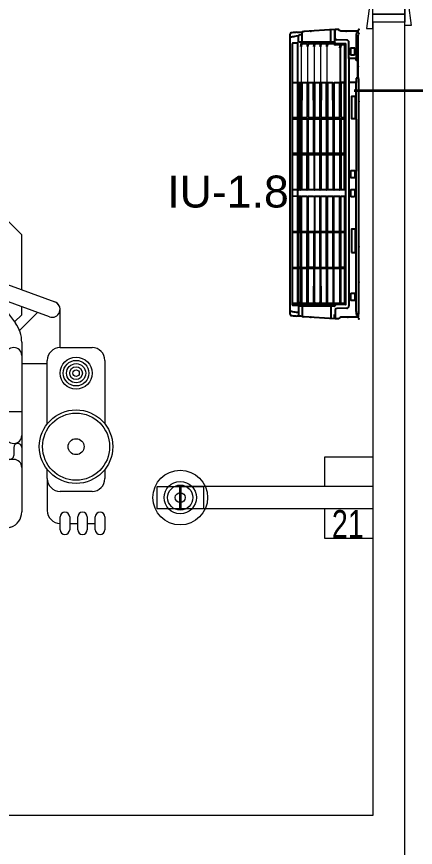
# Model space of a CAD drawing. Header units: millimetres. Extents: x -160614 to 59925, y -157025 to 0.
# Drawn here: x -49827 to -48580, y -101685 to -99085 of the extents above; entities that cross this region are included whole.
import ezdxf

# ---------------------------------------------------------------- set-up
doc = ezdxf.new("R2010")
doc.units = ezdxf.units.MM
doc.header["$LTSCALE"] = 8
doc.layers.get('0').update_dxf_attribs({"color": 9, "lineweight": 5})
for name, color, linetype, lineweight in [('72_EGR_EQP_TAG', 9, 'Continuous', 5), ('LOADING', 9, 'Continuous', 5), ('Walls', 9, 'Continuous', 5), ('Wooden Joinery', 9, 'Continuous', 5)]:
    doc.layers.add(name, color=color, linetype=linetype, lineweight=lineweight)
for name, color, linetype in [('A-EXH', 1, 'Continuous'), ('A-Wall-cmu-patt', 9, 'Continuous'), ('DVM_INDOOR', 9, 'Continuous'), ('DVM_UNIT_BP', 9, 'Continuous'), ('DVM_UNIT_DP', 9, 'Continuous'), ('DVM_UNIT_LP', 9, 'Continuous'), ('REF', 42, 'Continuous')]:
    doc.layers.add(name, color=color, linetype=linetype)
doc.layers.get('0').off()
doc.layers.get('0').freeze()
doc.styles.add('ARIAL', font='arial.ttf')
doc.styles.add('X3G_ENTITY_257CFD', font='swisscl.ttf', dxfattribs={"height": 200})

# ---------------------------------------------------------------- blocks, each defined once
blk = doc.blocks.new('mmmm')
at = {"layer": 'DVM_INDOOR', "color": 0}
for p, q in [((118.976, -9.253), (118.9859, -9.2529)), ((118.9859, -9.2529), (118.9859, -9.2549)), ((118.9859, -9.2549), (118.9879, -9.2548)), ((118.9859, -9.2775), (118.9859, -9.2549)), ((118.9879, -9.2529), (119.0741, -9.259)), ((118.9879, -9.2548), (118.9879, -9.2529)), ((118.9879, -9.2548), (118.9879, -9.2648)), ((118.9979, -9.2891), (118.9979, -9.2551)), ((119.0795, -9.289), (119.0797, -9.2602)), ((119.09, -9.2892), (119.0901, -9.2615)), ((118.9199, -9.2661), (118.9184, -9.2661)), ((118.9184, -9.2661), (118.9184, -9.938)), ((118.9199, -9.2661), (118.9254, -9.266)), ((118.9258, -9.2739), (118.9256, -9.2679)), ((118.9258, -9.2739), (118.9258, -9.6742)), ((118.9527, -9.283), (118.9809, -9.2825)), ((118.9859, -9.2648), (118.9879, -9.2648)), ((119.1145, -9.2751), (119.1107, -9.2751)), ((119.115, -10.0634), (119.1149, -9.2675)), ((118.9464, -9.9264), (118.9464, -9.2895)), ((118.9554, -9.2944), (118.9554, -10.0365)), ((118.9564, -9.2934), (118.9844, -9.2931)), ((118.9589, -9.3963), (118.9589, -9.2975)), ((118.9596, -9.2968), (118.9695, -9.2969)), ((118.9698, -9.2975), (118.9701, -9.3962)), ((118.9724, -9.3963), (118.9724, -9.2975)), ((118.9731, -9.2968), (118.9889, -9.2969)), ((118.9879, -9.2891), (119.09, -9.2892)), ((118.9892, -9.2891), (118.9895, -9.3961)), ((118.9893, -9.2923), (118.9925, -9.2923)), ((118.9919, -9.3963), (118.9919, -9.2975)), ((119.0073, -9.2923), (118.9924, -9.2923)), ((118.9926, -9.2968), (119.0073, -9.2969)), ((119.0077, -9.2975), (119.008, -9.3961)), ((119.008, -9.293), (119.0079, -9.2969)), ((119.0083, -9.301), (119.0098, -9.301)), ((119.0102, -9.293), (119.0102, -9.2961)), ((119.0102, -9.3963), (119.0102, -9.2975)), ((119.0255, -9.2923), (119.0107, -9.2923)), ((119.0109, -9.2968), (119.0256, -9.2969)), ((119.026, -9.2975), (119.0263, -9.3962)), ((119.0262, -9.293), (119.0262, -9.2969)), ((119.0265, -9.301), (119.0284, -9.301)), ((119.0287, -9.3963), (119.0287, -9.2975)), ((119.0288, -9.293), (119.0288, -9.2961)), ((119.0293, -9.2969), (119.0439, -9.2969)), ((119.044, -9.2923), (119.0294, -9.2923)), ((119.0445, -9.2975), (119.0446, -9.3962)), ((119.0446, -9.293), (119.0446, -9.2969)), ((119.045, -9.301), (119.0465, -9.301)), ((119.0469, -9.293), (119.0469, -9.2961)), ((119.047, -9.3963), (119.0471, -9.2971)), ((119.0624, -9.2923), (119.0474, -9.2923)), ((119.0476, -9.2968), (119.0621, -9.2968)), ((119.0628, -9.2975), (119.063, -9.3963)), ((119.0631, -9.293), (119.0631, -9.2969)), ((119.0634, -9.301), (119.065, -9.301)), ((119.0653, -9.293), (119.0653, -9.2961)), ((119.0657, -9.2975), (119.0654, -9.3962)), ((119.066, -9.2968), (119.0808, -9.2969)), ((119.0807, -9.2923), (119.0661, -9.2923)), ((119.0813, -9.3962), (119.0814, -9.2973)), ((119.0814, -9.293), (119.0814, -9.2969)), ((119.0817, -9.301), (119.0833, -9.301)), ((119.0836, -9.2975), (119.0834, -9.2993)), ((119.0838, -9.293), (119.0895, -9.293)), ((119.0838, -9.2961), (119.0838, -9.293)), ((119.0838, -9.2971), (119.0838, -9.2961)), ((119.0895, -9.2961), (119.0838, -9.2961)), ((119.0838, -9.3963), (119.0839, -9.297)), ((119.0843, -9.2968), (119.0886, -9.2968)), ((119.0894, -9.2975), (119.0894, -9.2892)), ((119.0894, -9.2975), (119.0895, -9.3962)), ((119.0925, -9.2969), (119.1069, -9.2969)), ((118.9589, -9.4983), (118.9589, -9.4003)), ((118.9596, -9.3969), (118.9694, -9.3969)), ((118.9694, -9.3998), (118.9596, -9.3998)), ((118.9701, -9.4005), (118.9701, -9.4982)), ((118.9724, -9.4005), (118.9724, -9.4982)), ((118.9731, -9.3969), (118.9888, -9.3968)), ((118.9888, -9.3997), (118.9731, -9.3998)), ((118.9895, -9.4003), (118.9895, -9.4982)), ((118.9919, -9.4005), (118.9919, -9.4982)), ((118.9926, -9.3969), (119.0073, -9.3968)), ((119.0073, -9.3997), (118.9926, -9.3998)), ((119.008, -9.4003), (119.008, -9.4982)), ((119.0102, -9.4005), (119.0103, -9.4982)), ((119.0109, -9.3969), (119.0256, -9.3968)), ((119.0256, -9.3997), (119.0109, -9.3998)), ((119.0263, -9.4003), (119.0263, -9.4982)), ((119.0287, -9.4005), (119.0287, -9.4982)), ((119.0294, -9.3969), (119.0439, -9.3968)), ((119.0439, -9.3997), (119.0294, -9.3998)), ((119.0446, -9.4983), (119.0446, -9.4003)), ((119.047, -9.4982), (119.047, -9.4005)), ((119.0477, -9.3969), (119.0623, -9.3969)), ((119.0623, -9.3998), (119.0477, -9.3998)), ((119.063, -9.4984), (119.063, -9.4004)), ((119.0654, -9.4005), (119.0654, -9.4982)), ((119.0661, -9.3969), (119.0807, -9.3968)), ((119.0807, -9.3997), (119.0661, -9.3998)), ((119.0814, -9.4003), (119.0813, -9.4983)), ((119.0837, -9.4982), (119.0838, -9.4005)), ((119.0845, -9.3969), (119.0888, -9.3969)), ((119.0888, -9.3998), (119.0845, -9.3998)), ((119.0895, -9.4004), (119.0894, -9.4983)), ((119.093, -9.3969), (119.1074, -9.3968)), ((119.1074, -9.3997), (119.093, -9.3998)), ((118.9596, -9.4989), (118.9694, -9.4989)), ((118.9731, -9.4989), (118.9888, -9.4988)), ((118.9926, -9.4989), (119.0073, -9.4988)), ((119.0109, -9.4989), (119.0256, -9.4988)), ((119.0294, -9.4989), (119.0439, -9.4988)), ((119.0477, -9.4989), (119.0623, -9.4989)), ((119.0661, -9.4989), (119.0806, -9.4989)), ((119.0844, -9.4988), (119.0887, -9.4988)), ((119.093, -9.4989), (119.1074, -9.4988)), ((118.9589, -9.6014), (118.9589, -9.5025)), ((118.9694, -9.5018), (118.9596, -9.5018)), ((118.9701, -9.5025), (118.9701, -9.6015)), ((118.9724, -9.5025), (118.9724, -9.6014)), ((118.9888, -9.5017), (118.9731, -9.5018)), ((118.9895, -9.5023), (118.9896, -9.6014)), ((118.9919, -9.5025), (118.9919, -9.6014)), ((119.0073, -9.5017), (118.9926, -9.5018)), ((119.008, -9.5023), (119.008, -9.6014)), ((119.0102, -9.5025), (119.0103, -9.6014)), ((119.0256, -9.5017), (119.0109, -9.5018)), ((119.0263, -9.5023), (119.0262, -9.6014)), ((119.0287, -9.5025), (119.0288, -9.6014)), ((119.0439, -9.5017), (119.0294, -9.5018)), ((119.0447, -9.6014), (119.0446, -9.5023)), ((119.0622, -9.5017), (119.0478, -9.5018)), ((119.0629, -9.5023), (119.0629, -9.6013)), ((119.0654, -9.6014), (119.0654, -9.5025)), ((119.0806, -9.5017), (119.0661, -9.5018)), ((119.0813, -9.5023), (119.0813, -9.6015)), ((119.0837, -9.5024), (119.0838, -9.6015)), ((119.0887, -9.5017), (119.0844, -9.5017)), ((119.0894, -9.5023), (119.0894, -9.6013)), ((119.1077, -9.5019), (119.093, -9.5018)), ((118.9596, -9.602), (118.9694, -9.602)), ((118.9731, -9.6021), (118.9888, -9.602)), ((118.9926, -9.6021), (119.0073, -9.602)), ((119.011, -9.602), (119.0255, -9.602)), ((119.0295, -9.6021), (119.044, -9.602)), ((119.0478, -9.6021), (119.0623, -9.6021)), ((119.0661, -9.6021), (119.0807, -9.602)), ((119.0845, -9.6021), (119.0887, -9.6021)), ((119.0929, -9.6023), (119.1074, -9.6022)), ((118.9589, -9.6214), (118.9589, -9.7204)), ((118.9596, -9.6208), (118.9694, -9.6208)), ((118.9701, -9.7204), (118.9701, -9.6214)), ((118.9701, -9.7204), (118.9701, -9.6214)), ((118.9724, -9.7204), (118.9724, -9.6215)), ((118.9731, -9.6208), (118.9888, -9.6208)), ((118.9895, -9.7206), (118.9896, -9.6215)), ((118.9919, -9.7204), (118.9919, -9.6215)), ((118.9926, -9.6208), (119.0073, -9.6209)), ((119.008, -9.7205), (119.008, -9.6214)), ((119.0102, -9.7204), (119.0103, -9.6215)), ((119.011, -9.6208), (119.0255, -9.6209)), ((119.0263, -9.7205), (119.0262, -9.6215)), ((119.0288, -9.6214), (119.0287, -9.7204)), ((119.0295, -9.6208), (119.044, -9.6208)), ((119.0447, -9.6214), (119.0446, -9.7205)), ((119.0478, -9.6207), (119.0623, -9.6208)), ((119.0629, -9.7205), (119.0629, -9.6215)), ((119.0654, -9.6214), (119.0654, -9.7203)), ((119.0661, -9.6208), (119.0807, -9.6208)), ((119.0813, -9.7205), (119.0813, -9.6214)), ((119.0837, -9.7204), (119.0838, -9.6214)), ((119.0845, -9.6208), (119.0887, -9.6208)), ((119.0894, -9.7205), (119.0894, -9.6215)), ((119.0929, -9.6206), (119.1074, -9.6206)), ((118.9258, -9.8224), (118.9258, -9.6742)), ((118.9589, -9.7246), (118.9589, -9.8225)), ((118.9694, -9.7211), (118.9596, -9.7211)), ((118.9596, -9.7239), (118.9694, -9.7239)), ((118.9701, -9.8224), (118.9701, -9.7246)), ((118.9701, -9.8224), (118.9701, -9.7246)), ((118.9724, -9.8224), (118.9724, -9.7246)), ((118.9888, -9.7211), (118.9731, -9.7211)), ((118.9731, -9.7239), (118.9888, -9.724)), ((118.9895, -9.8226), (118.9895, -9.7247)), ((118.9919, -9.8224), (118.9919, -9.7246)), ((119.0073, -9.7211), (118.9926, -9.7211)), ((118.9926, -9.7239), (119.0073, -9.724)), ((119.008, -9.8225), (119.008, -9.7246)), ((119.0102, -9.8224), (119.0103, -9.7246)), ((119.0256, -9.7211), (119.0109, -9.7211)), ((119.0109, -9.7239), (119.0256, -9.724)), ((119.0263, -9.8225), (119.0263, -9.7246)), ((119.0287, -9.7246), (119.0287, -9.8224)), ((119.0439, -9.7211), (119.0294, -9.7211)), ((119.0294, -9.7239), (119.0439, -9.724)), ((119.0446, -9.7245), (119.0446, -9.8225)), ((119.047, -9.7246), (119.047, -9.8224)), ((119.0477, -9.7239), (119.0623, -9.7239)), ((119.0622, -9.7211), (119.0478, -9.7211)), ((119.063, -9.7245), (119.063, -9.8224)), ((119.0654, -9.8224), (119.0654, -9.7246)), ((119.0806, -9.7211), (119.0661, -9.721)), ((119.0661, -9.7239), (119.0806, -9.724)), ((119.0814, -9.8225), (119.0813, -9.7245)), ((119.0837, -9.7246), (119.0838, -9.8224)), ((119.0887, -9.7211), (119.0844, -9.7211)), ((119.0844, -9.724), (119.0887, -9.724)), ((119.0895, -9.8224), (119.0894, -9.7246)), ((119.1077, -9.721), (119.093, -9.7211)), ((119.093, -9.7239), (119.1074, -9.724)), ((118.9184, -9.7858), (118.9184, -9.9307)), ((118.9258, -9.8224), (118.9258, -9.9264)), ((118.9589, -9.8266), (118.9589, -9.9253)), ((118.9694, -9.8231), (118.9596, -9.8231)), ((118.9596, -9.8259), (118.9694, -9.8259)), ((118.9698, -9.9253), (118.9701, -9.8266)), ((118.9698, -9.9253), (118.9701, -9.8266)), ((118.9724, -9.8266), (118.9724, -9.9253)), ((118.9888, -9.8231), (118.9731, -9.8231)), ((118.9731, -9.8259), (118.9888, -9.826)), ((118.9893, -9.9251), (118.9895, -9.8267)), ((118.9919, -9.8266), (118.992, -9.9251)), ((119.0073, -9.8231), (118.9926, -9.8231)), ((118.9926, -9.8259), (119.0073, -9.826)), ((119.0078, -9.9252), (119.008, -9.8267)), ((119.0102, -9.8266), (119.0104, -9.9251)), ((119.0256, -9.8231), (119.0109, -9.8231)), ((119.0109, -9.8259), (119.0256, -9.826)), ((119.026, -9.9251), (119.0263, -9.8266)), ((119.0287, -9.8266), (119.0288, -9.9251)), ((119.0439, -9.8232), (119.0294, -9.8231)), ((119.0294, -9.8259), (119.0439, -9.826)), ((119.0445, -9.9251), (119.0446, -9.8266)), ((119.047, -9.8266), (119.0472, -9.9251)), ((119.0623, -9.823), (119.0477, -9.8231)), ((119.0477, -9.8259), (119.0623, -9.8259)), ((119.0628, -9.9252), (119.063, -9.8266)), ((119.0657, -9.9253), (119.0654, -9.8266)), ((119.0807, -9.8232), (119.0661, -9.8231)), ((119.0661, -9.8259), (119.0807, -9.8261)), ((119.0812, -9.9251), (119.0813, -9.8266)), ((119.0839, -9.9251), (119.0838, -9.8265)), ((119.0888, -9.8231), (119.0845, -9.8231)), ((119.0845, -9.8259), (119.0888, -9.826)), ((119.0894, -9.9252), (119.0895, -9.8266)), ((119.1074, -9.8232), (119.093, -9.8231)), ((119.093, -9.8259), (119.1074, -9.826)), ((118.9589, -10.0333), (118.9589, -9.9253)), ((118.9596, -9.926), (118.9695, -9.9259)), ((118.9731, -9.9262), (118.9886, -9.9258)), ((118.9927, -9.9258), (119.0075, -9.9258)), ((119.0111, -9.9258), (119.0253, -9.9258)), ((119.0296, -9.9258), (119.0437, -9.9258)), ((119.0478, -9.9258), (119.0621, -9.9258)), ((119.0664, -9.9258), (119.0805, -9.926)), ((119.0846, -9.9258), (119.0887, -9.9258)), ((119.0925, -9.9259), (119.1069, -9.9259)), ((118.9184, -9.938), (118.9209, -9.9396)), ((118.9199, -9.9389), (118.9199, -10.0614)), ((118.9209, -9.9394), (118.9256, -9.9393)), ((118.9209, -9.9394), (118.9209, -9.9899)), ((118.9256, -9.9393), (118.9256, -9.9264)), ((118.9256, -9.9264), (118.9464, -9.9264)), ((118.9464, -9.9955), (118.9464, -9.9264)), ((118.9589, -9.9267), (118.9702, -9.9267)), ((118.9702, -9.9267), (118.9702, -10.0334)), ((118.9209, -9.9899), (118.9256, -9.99)), ((118.9256, -9.99), (118.9256, -9.9954)), ((118.9256, -9.9954), (118.9464, -9.9955)), ((118.9258, -10.0638), (118.9258, -9.9954)), ((118.9464, -9.9955), (118.9464, -10.0413)), ((118.9564, -10.0375), (118.9844, -10.0377)), ((118.9596, -10.034), (118.9695, -10.0341)), ((118.9695, -10.0341), (118.9731, -10.0341)), ((118.9702, -10.0341), (118.9701, -10.0295)), ((118.9705, -10.0254), (118.9722, -10.0254)), ((118.9724, -10.0341), (118.9724, -10.0303)), ((118.9731, -10.0341), (118.9844, -10.0342)), ((118.9879, -10.0418), (119.09, -10.0416)), ((118.9879, -10.0533), (118.9879, -10.0418)), ((118.9893, -10.0384), (118.9925, -10.0384)), ((119.0073, -10.0384), (118.9924, -10.0384)), ((118.9979, -10.0418), (118.9979, -10.0758)), ((119.0073, -10.0385), (119.0109, -10.0385)), ((119.008, -10.0377), (119.0079, -10.0339)), ((119.0083, -10.0297), (119.0098, -10.0297)), ((119.0102, -10.0377), (119.0102, -10.0347)), ((119.0255, -10.0384), (119.0107, -10.0384)), ((119.0262, -10.0377), (119.0262, -10.0339)), ((119.0265, -10.0297), (119.0284, -10.0297)), ((119.0288, -10.0377), (119.0288, -10.0347)), ((119.044, -10.0384), (119.0294, -10.0384)), ((119.0446, -10.0377), (119.0446, -10.0339)), ((119.045, -10.0297), (119.0465, -10.0297)), ((119.0469, -10.0377), (119.0469, -10.0347)), ((119.0624, -10.0384), (119.0474, -10.0384)), ((119.0631, -10.0377), (119.0631, -10.0339)), ((119.0634, -10.0297), (119.065, -10.0297)), ((119.0653, -10.0377), (119.0653, -10.0347)), ((119.0807, -10.0384), (119.0661, -10.0384)), ((119.0795, -10.0418), (119.0795, -10.0667)), ((119.0814, -10.0377), (119.0814, -10.0339)), ((119.0817, -10.0297), (119.0833, -10.0297)), ((119.0836, -10.0377), (119.0836, -10.0347)), ((119.09, -10.0416), (119.09, -10.0596)), ((118.9184, -10.0667), (118.9184, -10.0642)), ((118.9527, -10.0478), (118.9809, -10.0483)), ((118.9859, -10.0533), (118.9859, -10.0765)), ((118.9879, -10.076), (118.9879, -10.0533)), ((119.0795, -10.0626), (119.0896, -10.062)), ((119.0795, -10.0667), (119.0797, -10.0707)), ((119.0896, -10.062), (119.09, -10.0596)), ((119.09, -10.0596), (119.0972, -10.0587)), ((119.1107, -10.0558), (119.1145, -10.0557)), ((118.9209, -10.0704), (118.9192, -10.0688)), ((118.9212, -10.0704), (118.9212, -10.0729)), ((118.976, -10.0778), (118.9859, -10.0779)), ((118.9859, -10.076), (118.9879, -10.076)), ((118.9859, -10.0779), (118.9859, -10.076)), ((118.9879, -10.0779), (119.0741, -10.0719)), ((118.9879, -10.076), (118.9879, -10.0779))]:
    blk.add_line(p, q, dxfattribs=at)
at = {"layer": 'DVM_INDOOR', "color": 0, "lineweight": 0}
for p, q in [((119.0091, -10.0297), (119.0091, -9.9253)), ((119.0275, -10.0297), (119.0275, -9.9253)), ((119.0458, -10.0297), (119.0458, -9.9253)), ((119.0642, -10.0297), (119.0642, -9.9253)), ((119.0825, -10.0297), (119.0825, -9.9253))]:
    blk.add_line(p, q, dxfattribs=at)
at = {"layer": 'DVM_INDOOR', "color": 0}
for points in [[(118.9199, -9.2661), (118.9199, -9.2579), (118.9672, -9.2579, 0.126177), (118.972, -9.2567, 0.12288), (118.9756, -9.2534, -0.148162), (118.976, -9.253, 0.963175)], [(118.9301, -9.3246), (118.9301, -9.3064, -0.402614), (118.9312, -9.3052), (118.9397, -9.3052, -0.444927), (118.9409, -9.3064), (118.9409, -9.3246, -0.414234), (118.9397, -9.3257), (118.9312, -9.3257, -0.442551), (118.9301, -9.3246)], [(119.0922, -9.2933), (119.0922, -10.0375, 0.416565), (119.0933, -10.0386), (119.107, -10.0386, 0.414175), (119.1081, -10.0375), (119.1081, -9.2933, 0.414221), (119.107, -9.2923), (119.0933, -9.2923, 0.410074), (119.0922, -9.2933, 0.410074)], [(118.9301, -9.6205), (118.9301, -9.6023, -0.402614), (118.9312, -9.6012), (118.9397, -9.6012, -0.444927), (118.9409, -9.6023), (118.9409, -9.6205, -0.414234), (118.9397, -9.6217), (118.9312, -9.6217, -0.442551), (118.9301, -9.6205)], [(118.9299, -9.6744), (118.9299, -9.6565, -0.414214), (118.9314, -9.6549), (118.9393, -9.6549, -0.414209), (118.9409, -9.6565), (118.9409, -9.6744, -0.414214), (118.9393, -9.6759), (118.9314, -9.6759, -0.414219), (118.9299, -9.6744, 0.000008)], [(118.9303, -10.0245), (118.9303, -10.0063, -0.402614), (118.9314, -10.0052), (118.9399, -10.0052, -0.444927), (118.9411, -10.0063), (118.9411, -10.0245, -0.414234), (118.9399, -10.0257), (118.9314, -10.0257, -0.442551), (118.9303, -10.0245)], [(118.9199, -10.0694), (118.9199, -10.0729), (118.9672, -10.0729, -0.126177), (118.972, -10.0741, -0.12288), (118.9756, -10.0775, 0.141469), (118.976, -10.0778)]]:
    blk.add_lwpolyline(points, format="xyb", dxfattribs=at)
for points in [[(118.9394, -9.4424), (118.9279, -9.4424), (118.9279, -9.5084), (118.9394, -9.5084), (118.9394, -9.4424)], [(118.9294, -9.8234), (118.9384, -9.8234), (118.9384, -9.8875), (118.9288, -9.8875), (118.9288, -9.8234), (118.9294, -9.8234)]]:
    blk.add_lwpolyline(points, dxfattribs=at)
for centre, radius, start, end in [((118.9205, -9.2649), 0.00455, 45.592, 97.4615), ((118.9171, -9.2669), 0.00836, 6.8563, 39.8032), ((119.0737, -9.2806), 0.0216, 73.7089, 88.9315), ((119.168, -8.14), 1.1233, 265.4925, 266.2639), ((119.082, -9.5193), 0.2587, 83.9088, 87.1481), ((119.1094, -9.2677), 0.00561, 2.2363, 89.2683), ((118.9129, -9.2679), 0.0127, 359.9693, 8.9907), ((118.9529, -9.2895), 0.0065, 91, 180), ((118.9809, -9.2775), 0.005, 270.9997, 0.0003), ((119.0697, -9.4707), 0.2004, 82.0967, 84.2913), ((119.0894, -9.3405), 0.0688, 71.9785, 83.5049), ((118.9564, -9.2944), 0.001, 90.4983, 180.0001), ((118.9596, -9.2975), 0.00069, 89.1505, 180.3497), ((118.9691, -9.2976), 0.00071, 0.7783, 60.0916), ((118.9731, -9.2975), 0.00069, 89.1505, 180.3497), ((118.9843, -9.2916), 0.00153, 270.9361, 8.4075), ((118.9879, -9.2911), 0.00202, 90.261, 186.5127), ((118.9885, -9.2975), 0.00071, 0.7783, 60.0916), ((118.9926, -9.2975), 0.00069, 89.1505, 180.3497), ((119.0073, -9.293), 0.00069, 359.1823, 89.6277), ((119.007, -9.2975), 0.00071, 0.7783, 60.0916), ((119.0427, -9.2948), 0.0348, 183.3813, 187.2101), ((119.005, -9.3001), 0.0033, 358.4879, 15.9436), ((119.0335, -9.3), 0.0253, 180.2932, 182.236), ((119.0203, -9.3008), 0.0105, 171.697, 181.0717), ((118.9994, -9.2969), 0.0108, 347.004, 4.1898), ((119.0109, -9.293), 0.000701, 103.0528, 180.0438), ((119.0109, -9.2975), 0.00069, 89.1505, 180.3497), ((119.0255, -9.293), 0.00069, 359.1823, 89.6277), ((119.0253, -9.2975), 0.00071, 0.7783, 60.0916), ((119.0252, -9.2975), 0.00071, 0.7783, 60.0916), ((119.061, -9.2948), 0.0348, 183.3813, 187.2101), ((119.0232, -9.3001), 0.0033, 358.4879, 15.9436), ((119.0518, -9.3), 0.0253, 180.2932, 182.236), ((119.0389, -9.3008), 0.0105, 171.697, 181.0717), ((119.018, -9.2969), 0.0108, 347.004, 4.1898), ((119.0295, -9.293), 0.000701, 103.0528, 180.0438), ((119.0295, -9.2975), 0.00069, 89.1505, 180.3497), ((119.0439, -9.2975), 0.000596, 357.8507, 94.9045), ((119.0439, -9.293), 0.00069, 359.1823, 89.6277), ((119.0794, -9.2948), 0.0348, 183.3813, 187.2101), ((119.0417, -9.3001), 0.0033, 358.4879, 15.9436), ((119.0702, -9.3), 0.0253, 180.2932, 182.236), ((119.057, -9.3008), 0.0105, 171.697, 181.0717), ((119.0361, -9.2969), 0.0108, 347.004, 4.1898), ((119.0476, -9.293), 0.000701, 103.0528, 180.0438), ((119.0476, -9.2975), 0.00069, 89.1505, 180.3497), ((119.0621, -9.2975), 0.000694, 359.4649, 88.8459), ((119.0624, -9.2975), 0.000596, 357.8507, 94.9045), ((119.0624, -9.293), 0.00069, 359.1823, 89.6277), ((119.0978, -9.2948), 0.0348, 183.3813, 187.2101), ((119.0601, -9.3001), 0.0033, 358.4879, 15.9436), ((119.0887, -9.3), 0.0253, 180.2932, 182.236), ((119.0754, -9.3008), 0.0105, 171.697, 181.0717), ((119.0546, -9.2969), 0.0108, 347.004, 4.1898), ((119.066, -9.293), 0.000701, 103.0528, 180.0438), ((119.066, -9.2975), 0.00069, 89.1505, 180.3497), ((119.0663, -9.2975), 0.000621, 79.5705, 188.1736), ((119.0807, -9.293), 0.00069, 359.1823, 89.6277), ((119.0808, -9.2975), 0.000596, 357.8507, 94.9045), ((119.1161, -9.2948), 0.0348, 183.3813, 187.2101), ((119.0784, -9.3001), 0.0033, 358.4879, 15.9436), ((119.107, -9.3), 0.0253, 180.2932, 182.236), ((119.0937, -9.3008), 0.0105, 171.697, 181.0717), ((119.0843, -9.2975), 0.00069, 89.1505, 180.3497), ((119.0887, -9.2975), 0.000669, 356.355, 100.698), ((119.0926, -9.2973), 0.000346, 93.4268, 172.5174), ((119.107, -9.2978), 0.000875, 349.6348, 100.4326), ((118.9596, -9.3962), 0.0007, 185.5752, 270.0175), ((118.9596, -9.4005), 0.0007, 89.9616, 179.9565), ((118.9694, -9.3962), 0.000701, 270.4471, 350.0993), ((118.9694, -9.4005), 0.0007, 5.6771, 86.5518), ((118.9731, -9.3962), 0.0007, 185.5752, 270.0175), ((118.9731, -9.4005), 0.0007, 89.9616, 179.9565), ((118.9888, -9.3961), 0.000701, 270.4471, 350.0993), ((118.9888, -9.4004), 0.0007, 5.6771, 86.5518), ((118.9926, -9.3962), 0.0007, 185.5752, 270.0175), ((118.9926, -9.4005), 0.0007, 89.9616, 179.9565), ((119.0073, -9.3961), 0.000701, 270.4471, 350.0993), ((119.0073, -9.4004), 0.0007, 5.6771, 86.5518), ((119.0109, -9.3962), 0.0007, 185.5752, 270.0175), ((119.0109, -9.4005), 0.0007, 89.9616, 179.9565), ((119.0256, -9.3961), 0.000701, 270.4471, 350.0993), ((119.0256, -9.4004), 0.0007, 5.6771, 86.5518), ((119.0294, -9.3962), 0.0007, 185.5752, 270.0175), ((119.0294, -9.4005), 0.0007, 89.9616, 179.9565), ((119.0439, -9.3961), 0.000701, 270.4471, 350.0993), ((119.0439, -9.4004), 0.0007, 5.6771, 86.5518), ((119.0477, -9.3962), 0.0007, 185.5752, 270.0175), ((119.0477, -9.4005), 0.0007, 89.9616, 179.9565), ((119.0623, -9.3962), 0.000702, 270.4596, 355.78), ((119.0623, -9.4005), 0.0007, 5.6771, 86.5518), ((119.0661, -9.3962), 0.0007, 185.5752, 270.0175), ((119.0661, -9.4005), 0.0007, 89.9616, 179.9565), ((119.0807, -9.3961), 0.000701, 270.4471, 350.0993), ((119.0807, -9.4004), 0.0007, 5.6771, 86.5518), ((119.0845, -9.3962), 0.0007, 185.5752, 270.0175), ((119.0845, -9.4005), 0.0007, 89.9616, 179.9565), ((119.0888, -9.3962), 0.000701, 270.4471, 350.0993), ((119.0888, -9.4005), 0.0007, 5.6771, 86.5518), ((119.093, -9.3961), 0.000782, 194.2991, 276.1126), ((119.0929, -9.4005), 0.0007, 78.96, 187.6274), ((119.1074, -9.3961), 0.000701, 270.4471, 350.0993), ((119.1074, -9.4004), 0.0007, 5.6771, 86.5518), ((118.9596, -9.4982), 0.0007, 185.5752, 270.0175), ((118.9694, -9.4982), 0.000701, 270.4471, 350.0993), ((118.9731, -9.4982), 0.0007, 185.5752, 270.0175), ((118.9888, -9.4981), 0.000701, 270.4471, 350.0993), ((118.9925, -9.4983), 0.000619, 174.0491, 272.9554), ((119.0073, -9.4981), 0.000701, 270.4471, 350.0993), ((119.0109, -9.4983), 0.000619, 174.0491, 272.9554), ((119.0256, -9.4981), 0.000701, 270.4471, 350.0993), ((119.0293, -9.4983), 0.000619, 174.0491, 272.9554), ((119.0439, -9.4981), 0.000701, 270.4471, 350.0993), ((119.0476, -9.4983), 0.000619, 174.0491, 272.9554), ((119.0623, -9.4982), 0.000701, 270.4471, 350.0993), ((119.0661, -9.4983), 0.000619, 174.0491, 272.9554), ((119.0806, -9.4982), 0.000701, 270.4471, 350.0993), ((119.0844, -9.4981), 0.0007, 185.5752, 270.0175), ((119.0887, -9.4981), 0.000701, 270.4471, 350.0993), ((119.093, -9.4981), 0.000782, 194.2991, 276.1126), ((118.9596, -9.5025), 0.0007, 89.9616, 179.9565), ((118.9694, -9.5025), 0.0007, 5.6771, 86.5518), ((118.9731, -9.5025), 0.0007, 89.9616, 179.9565), ((118.9888, -9.5024), 0.0007, 5.6771, 86.5518), ((118.9926, -9.5025), 0.0007, 89.9616, 179.9565), ((119.0073, -9.5024), 0.0007, 5.6771, 86.5518), ((119.0109, -9.5025), 0.0007, 89.9616, 179.9565), ((119.0256, -9.5024), 0.0007, 5.6771, 86.5518), ((119.0294, -9.5025), 0.0007, 89.9616, 179.9565), ((119.0439, -9.5024), 0.0007, 5.6771, 86.5518), ((119.0478, -9.5025), 0.0007, 89.9616, 179.9565), ((119.0622, -9.5024), 0.0007, 5.6771, 86.5518), ((119.0661, -9.5025), 0.0007, 89.9616, 179.9565), ((119.0806, -9.5024), 0.0007, 5.6771, 86.5518), ((119.0844, -9.5024), 0.0007, 89.9616, 179.9565), ((119.0887, -9.5024), 0.0007, 5.6771, 86.5518), ((119.0929, -9.5025), 0.0007, 78.96, 187.6274), ((118.9596, -9.6013), 0.0007, 185.5752, 270.0175), ((118.9694, -9.6013), 0.000701, 270.4471, 350.0993), ((118.9731, -9.6014), 0.0007, 185.5752, 270.0175), ((118.9888, -9.6013), 0.000701, 270.4471, 350.0993), ((118.9926, -9.6014), 0.0007, 185.5752, 270.0175), ((119.0073, -9.6013), 0.000701, 270.4471, 350.0993), ((119.011, -9.6013), 0.0007, 185.5752, 270.0175), ((119.0255, -9.6013), 0.000701, 270.4471, 350.0993), ((119.0295, -9.6014), 0.0007, 185.5752, 270.0175), ((119.044, -9.6013), 0.000701, 270.4471, 350.0993), ((119.0478, -9.6014), 0.0007, 185.5752, 270.0175), ((119.0623, -9.6014), 0.000701, 270.4471, 350.0993), ((119.0661, -9.6014), 0.0007, 185.5752, 270.0175), ((119.0807, -9.6014), 0.000657, 269.0568, 351.3167), ((119.0845, -9.6014), 0.0007, 185.5752, 270.0175), ((119.0885, -9.6012), 0.000912, 284.0068, 353.5205), ((119.0929, -9.6016), 0.0007, 185.5752, 270.0175), ((118.9596, -9.6215), 0.0007, 89.9825, 174.4248), ((118.9694, -9.6215), 0.000701, 9.9007, 89.5529), ((118.9694, -9.6215), 0.000701, 9.9007, 89.5529), ((118.9731, -9.6215), 0.0007, 89.9825, 174.4248), ((118.9888, -9.6215), 0.000701, 9.9007, 89.5529), ((118.9926, -9.6215), 0.0007, 89.9825, 174.4248), ((119.0073, -9.6216), 0.000701, 9.9007, 89.5529), ((119.011, -9.6215), 0.0007, 89.9825, 174.4248), ((119.0255, -9.6216), 0.000701, 9.9007, 89.5529), ((119.0295, -9.6215), 0.0007, 89.9825, 174.4248), ((119.044, -9.6215), 0.000701, 9.9007, 89.5529), ((119.0478, -9.6214), 0.0007, 89.9825, 174.4248), ((119.0623, -9.6215), 0.000701, 9.9007, 89.5529), ((119.0661, -9.6215), 0.0007, 89.9825, 174.4248), ((119.0807, -9.6215), 0.000657, 8.6833, 90.9432), ((119.0845, -9.6215), 0.0007, 89.9825, 174.4248), ((119.0885, -9.6216), 0.000912, 6.4795, 75.9932), ((119.0929, -9.6213), 0.0007, 89.9825, 174.4248), ((118.9596, -9.7204), 0.0007, 180.0435, 270.0384), ((118.9596, -9.7246), 0.0007, 89.9825, 174.4248), ((118.9694, -9.7246), 0.000701, 9.9007, 89.5529), ((118.9694, -9.7246), 0.000701, 9.9007, 89.5529), ((118.9694, -9.7204), 0.0007, 273.4482, 354.3229), ((118.9694, -9.7204), 0.0007, 273.4482, 354.3229), ((118.9731, -9.7204), 0.0007, 180.0435, 270.0384), ((118.9731, -9.7246), 0.0007, 89.9825, 174.4248), ((118.9888, -9.7247), 0.000701, 9.9007, 89.5529), ((118.9888, -9.7204), 0.0007, 273.4482, 354.3229), ((118.9926, -9.7204), 0.0007, 180.0435, 270.0384), ((118.9925, -9.7246), 0.000619, 87.0446, 185.9509), ((119.0073, -9.7204), 0.0007, 273.4482, 354.3229), ((119.0073, -9.7247), 0.000701, 9.9007, 89.5529), ((119.0109, -9.7204), 0.0007, 180.0435, 270.0384), ((119.0109, -9.7246), 0.000619, 87.0446, 185.9509), ((119.0256, -9.7247), 0.000701, 9.9007, 89.5529), ((119.0256, -9.7204), 0.0007, 273.4482, 354.3229), ((119.0294, -9.7204), 0.0007, 180.0435, 270.0384), ((119.0293, -9.7246), 0.000619, 87.0446, 185.9509), ((119.0439, -9.7204), 0.0007, 273.4482, 354.3229), ((119.0439, -9.7247), 0.000701, 9.9007, 89.5529), ((119.0476, -9.7246), 0.000619, 87.0446, 185.9509), ((119.0478, -9.7204), 0.0007, 180.0435, 270.0384), ((119.0622, -9.7204), 0.0007, 273.4482, 354.3229), ((119.0623, -9.7246), 0.000701, 9.9007, 89.5529), ((119.0661, -9.7203), 0.0007, 180.0435, 270.0384), ((119.0661, -9.7245), 0.000619, 87.0446, 185.9509), ((119.0806, -9.7247), 0.000701, 9.9007, 89.5529), ((119.0806, -9.7204), 0.0007, 273.4482, 354.3229), ((119.0844, -9.7204), 0.0007, 180.0435, 270.0384), ((119.0844, -9.7247), 0.0007, 89.9825, 174.4248), ((119.0887, -9.7204), 0.0007, 273.4482, 354.3229), ((119.0887, -9.7247), 0.000701, 9.9007, 89.5529), ((119.0929, -9.7204), 0.0007, 172.3726, 281.04), ((119.093, -9.7247), 0.000782, 83.8874, 165.7009), ((118.9596, -9.8224), 0.0007, 180.0435, 270.0384), ((118.9596, -9.8266), 0.0007, 89.9825, 174.4248), ((118.9694, -9.8266), 0.000701, 9.9007, 89.5529), ((118.9694, -9.8266), 0.000701, 9.9007, 89.5529), ((118.9694, -9.8224), 0.0007, 273.4482, 354.3229), ((118.9694, -9.8224), 0.0007, 273.4482, 354.3229), ((118.9731, -9.8224), 0.0007, 180.0435, 270.0384), ((118.9731, -9.8266), 0.0007, 89.9825, 174.4248), ((118.9888, -9.8267), 0.000701, 9.9007, 89.5529), ((118.9888, -9.8224), 0.0007, 273.4482, 354.3229), ((118.9926, -9.8224), 0.0007, 180.0435, 270.0384), ((118.9926, -9.8266), 0.0007, 89.9825, 174.4248), ((119.0073, -9.8224), 0.0007, 273.4482, 354.3229), ((119.0073, -9.8267), 0.000701, 9.9007, 89.5529), ((119.0109, -9.8224), 0.0007, 180.0435, 270.0384), ((119.0109, -9.8266), 0.0007, 89.9825, 174.4248), ((119.0256, -9.8267), 0.000701, 9.9007, 89.5529), ((119.0256, -9.8224), 0.0007, 273.4482, 354.3229), ((119.0294, -9.8224), 0.0007, 180.0435, 270.0384), ((119.0294, -9.8266), 0.0007, 89.9825, 174.4248), ((119.0439, -9.8224), 0.0007, 273.4482, 354.3229), ((119.0439, -9.8267), 0.000701, 9.9007, 89.5529), ((119.0477, -9.8224), 0.0007, 180.0435, 270.0384), ((119.0477, -9.8266), 0.0007, 89.9825, 174.4248), ((119.0623, -9.8223), 0.0007, 273.4482, 354.3229), ((119.0623, -9.8266), 0.000702, 4.22, 89.5404), ((119.0661, -9.8224), 0.0007, 180.0435, 270.0384), ((119.0661, -9.8266), 0.0007, 89.9825, 174.4248), ((119.0807, -9.8225), 0.0007, 273.4482, 354.3229), ((119.0807, -9.8268), 0.000701, 9.9007, 89.5529), ((119.0845, -9.8224), 0.0007, 180.0435, 270.0384), ((119.0845, -9.8266), 0.0007, 89.9825, 174.4248), ((119.0888, -9.8224), 0.0007, 273.4482, 354.3229), ((119.0888, -9.8267), 0.000701, 9.9007, 89.5529), ((119.0929, -9.8224), 0.0007, 172.3726, 281.04), ((119.093, -9.8267), 0.000782, 83.8874, 165.7009), ((118.9596, -9.9253), 0.00069, 179.6503, 270.8495), ((118.9691, -9.9253), 0.00071, 299.9084, 359.2217), ((118.9691, -9.9253), 0.00071, 299.9084, 359.2217), ((118.9731, -9.9253), 0.00069, 179.6503, 270.8495), ((118.9885, -9.9251), 0.000761, 286.7477, 357.8112), ((118.9927, -9.9251), 0.00069, 179.6503, 270.8495), ((119.0111, -9.9251), 0.00069, 179.6503, 270.8495), ((119.0254, -9.9253), 0.000571, 256.15, 14.8163), ((119.0295, -9.9251), 0.000711, 180.3037, 278.183), ((119.0436, -9.9249), 0.000967, 277.4192, 344.4944), ((119.0479, -9.9251), 0.000696, 182.8157, 270.0773), ((119.0621, -9.9251), 0.000696, 274.4962, 0.49), ((119.0663, -9.9252), 0.000649, 189.0107, 277.8942), ((119.0803, -9.9251), 0.000922, 281.1062, 0.035), ((119.0845, -9.9252), 0.000602, 169.5461, 281.1372), ((119.0884, -9.9247), 0.00113, 286.8941, 334.4938), ((119.0926, -9.9256), 0.000346, 187.4826, 266.5732), ((119.107, -9.9251), 0.000875, 259.5674, 10.3652), ((118.9529, -10.0413), 0.0065, 180, 269), ((118.9564, -10.0365), 0.001, 178.8015, 269.4911), ((118.9596, -10.0333), 0.0007, 180, 269.5), ((118.9695, -10.0334), 0.0007, 266.8813, 0.1004), ((119.0049, -10.0316), 0.0348, 172.7899, 176.6187), ((118.9672, -10.0263), 0.0033, 344.0564, 1.5121), ((118.9957, -10.0264), 0.0253, 177.764, 179.7068), ((118.9826, -10.0256), 0.0105, 178.9283, 188.303), ((118.9617, -10.0291), 0.0108, 353.5513, 10.7755), ((118.9844, -10.0392), 0.005, 7.93, 89.4987), ((118.9844, -10.0392), 0.0015, 359.9988, 89.5024), ((118.9885, -10.0395), 0.00266, 174.2365, 219.2365), ((118.9879, -10.0398), 0.002, 224.9998, 270.0002), ((119.0073, -10.0377), 0.00069, 270.3723, 0.8177), ((119.0427, -10.0359), 0.0348, 172.7899, 176.6187), ((119.005, -10.0307), 0.0033, 344.0564, 1.5121), ((119.0335, -10.0307), 0.0253, 177.764, 179.7068), ((119.0203, -10.0299), 0.0105, 178.9283, 188.303), ((118.9994, -10.0339), 0.0108, 355.8102, 12.996), ((119.0109, -10.0377), 0.000701, 179.9562, 256.9472), ((119.0255, -10.0377), 0.00069, 270.3723, 0.8177), ((119.061, -10.0359), 0.0348, 172.7899, 176.6187), ((119.0232, -10.0307), 0.0033, 344.0564, 1.5121), ((119.0518, -10.0307), 0.0253, 177.764, 179.7068), ((119.0389, -10.0299), 0.0105, 178.9283, 188.303), ((119.018, -10.0339), 0.0108, 355.8102, 12.996), ((119.0295, -10.0377), 0.000701, 179.9562, 256.9472), ((119.0439, -10.0377), 0.00069, 270.3723, 0.8177), ((119.0794, -10.0359), 0.0348, 172.7899, 176.6187), ((119.0417, -10.0307), 0.0033, 344.0564, 1.5121), ((119.0702, -10.0307), 0.0253, 177.764, 179.7068), ((119.057, -10.0299), 0.0105, 178.9283, 188.303), ((119.0361, -10.0339), 0.0108, 355.8102, 12.996), ((119.0476, -10.0377), 0.000701, 179.9562, 256.9472), ((119.0624, -10.0377), 0.00069, 270.3723, 0.8177), ((119.0978, -10.0359), 0.0348, 172.7899, 176.6187), ((119.0601, -10.0307), 0.0033, 344.0564, 1.5121), ((119.0887, -10.0307), 0.0253, 177.764, 179.7068), ((119.0754, -10.0299), 0.0105, 178.9283, 188.303), ((119.0546, -10.0339), 0.0108, 355.8102, 12.996), ((119.066, -10.0377), 0.000701, 179.9562, 256.9472), ((119.0807, -10.0377), 0.00069, 270.3723, 0.8177), ((119.1161, -10.0359), 0.0348, 172.7899, 176.6187), ((119.0784, -10.0307), 0.0033, 344.0564, 1.5121), ((119.107, -10.0307), 0.0253, 177.764, 179.7068), ((119.0937, -10.0299), 0.0105, 178.9283, 188.303), ((119.0729, -10.0339), 0.0108, 355.8102, 12.996), ((119.0843, -10.0377), 0.000701, 179.9562, 256.9472), ((118.9218, -10.0642), 0.0034, 123.9953, 178.6557), ((118.9212, -10.0667), 0.00289, 179.5489, 226.1862), ((118.9182, -10.0648), 0.00739, 320.6762, 346.1058), ((118.9132, -10.0633), 0.0126, 344.2087, 357.7681), ((118.9809, -10.0533), 0.005, 359.9997, 89.0003), ((119.0891, -9.9883), 0.0708, 276.5762, 287.7735), ((119.1094, -10.0632), 0.00561, 270.7317, 357.7637), ((118.9214, -10.0677), 0.00304, 269.622, 324.0252), ((119.0737, -10.0503), 0.0216, 271.0685, 286.2911), ((119.168, -11.1909), 1.1233, 93.7361, 94.5075), ((119.082, -9.8116), 0.2587, 272.8519, 276.0912)]:
    blk.add_arc(centre, radius, start, end, dxfattribs=at)
at = {"layer": 'DVM_UNIT_BP'}
for p in [(118.9184, -9.2529), (118.9184, -10.0779)]:
    blk.add_point(p, dxfattribs=at)
at = {"layer": 'DVM_UNIT_DP'}
for p in [(118.9493, -9.2579), (118.9184, -9.458), (118.9199, -9.9729), (119.0549, -10.0732)]:
    blk.add_point(p, dxfattribs=at)
at = {"layer": 'DVM_UNIT_LP'}
for p in [(119.0549, -9.2576), (118.9184, -9.3579), (118.9184, -9.8728), (118.9549, -10.0729)]:
    blk.add_point(p, dxfattribs=at)
blk = doc.blocks.new('HVACFF')
at = {"layer": 'REF', "lineweight": 35}
blk.add_line((-46852.2, -99317.1), (-48771.6, -99317.1), dxfattribs=at)
blk.add_line((-46852.2, -99317.1), (-48771.6, -99317.1), dxfattribs=at)
at = {"layer": 'A-Wall-cmu-patt', "color": 4, "xscale": 1097.4, "yscale": 1097.4, "zscale": 1097.4, "rotation": 180}
blk.add_blockref('mmmm', (81744.4, -110185.1), dxfattribs=at)
blk.add_blockref('mmmm', (81744.4, -110185.1), dxfattribs=at)
at = {"layer": 'A-Wall-cmu-patt', "color": 4, "style": 'ARIAL'}
blk.add_text('IU-1.8', height=100, dxfattribs=at).set_placement((-49356, -99682.6))
blk.add_text('IU-1.8', height=100, dxfattribs=at).set_placement((-49356, -99682.6))
blk = doc.blocks.new('A$C72370EFE')
at = {"layer": 'Wooden Joinery'}
for p, q in [((-0.01, -0.04), (-0.02, -0.04)), ((-0.01, -0.03), (-0.01, -0.07)), ((0, -0.03), (-0.01, -0.03)), ((0.04, -0.03), (0.05, -0.03)), ((0.05, -0.03), (0.05, -0.07)), ((0.05, -0.04), (0.06, -0.04)), ((-0.05, -0.07), (-0.05, -0.16)), ((-0.03, -0.07), (-0.03, -0.16)), ((-0.01, -0.06), (-0.02, -0.06)), ((0, -0.07), (-0.01, -0.07)), ((0.04, -0.07), (0.05, -0.07)), ((0.05, -0.06), (0.06, -0.06)), ((0.07, -0.07), (0.07, -0.16)), ((0.09, -0.07), (0.09, -0.16)), ((-0.01, -0.17), (-0.02, -0.17)), ((-0.01, -0.17), (-0.01, -0.19)), ((0.05, -0.17), (0.06, -0.17)), ((0.05, -0.17), (0.05, -0.19)), ((-0.01, -0.19), (-0.02, -0.19)), ((0.05, -0.19), (0.06, -0.19))]:
    blk.add_line(p, q, dxfattribs=at)
for centre, radius, start, end in [((-0.02, -0.07), 0.03, 90, 180), ((0.06, -0.07), 0.03, 0, 90), ((-0.02, -0.07), 0.01, 90, 180), ((0.06, -0.07), 0.01, 0, 90), ((-0.02, -0.16), 0.03, 180, 270), ((-0.02, -0.16), 0.01, 180, 270), ((0.06, -0.16), 0.01, 270, 0), ((0.06, -0.16), 0.03, 270, 0)]:
    blk.add_arc(centre, radius, start, end, dxfattribs=at)
blk = doc.blocks.new('A$C5DAD61B4')
at = {"layer": 'Wooden Joinery'}
for points in [[(80, 959.1), (80, 969.1), (10, 979.1), (10, 959.1)], [(940, 959.1), (940, 969.1), (1010, 979.1), (1010, 959.1)], [(70, 859.1), (70, 849.1), (0, 839.1), (0, 859.1)], [(120, 859.1), (120, 0), (80, 0), (80, 859.1)], [(950, 859.1), (950, 849.1), (1020, 839.1), (1020, 859.1)]]:
    blk.add_lwpolyline(points, close=True, dxfattribs=at)
for points in [[(45, 859.1), (45, 959.1), (20, 959.1), (20, 859.1), (45, 859.1)], [(45, 859.1), (80, 859.1), (80, 899.1), (90, 899.1), (90, 959.1), (45, 959.1), (45, 859.1)], [(975, 859.1), (940, 859.1), (940, 899.1), (930, 899.1), (930, 959.1), (975, 959.1), (975, 859.1)], [(975, 859.1), (975, 959.1), (1000, 959.1), (1000, 859.1), (975, 859.1)]]:
    blk.add_lwpolyline(points, dxfattribs=at)
blk.add_arc((80, 859.1), 860, 272.666, 0, dxfattribs=at)
at = {"layer": 'Wooden Joinery', "xscale": 999.9999999998854, "yscale": 999.9999999998854, "zscale": 999.9999999998854, "rotation": 180}
blk.add_blockref('A$C72370EFE', (120, 0), dxfattribs=at)
blk = doc.blocks.new('D.131.54.59')
for p, q in [((293989, 4464.5), (293384, 4464.5)), ((293389, 4429.5), (293384, 4429.5)), ((293989, 4394.5), (293384, 4394.5))]:
    blk.add_line(p, q)
for points in [[(293989, 4557), (293989, 4302), (293839, 4302), (293839, 4394.5)], [(293839, 4464.5), (293839, 4557), (293989, 4557)], [(293314, 4464.5), (293384, 4464.5), (293384, 4394.5), (293314, 4394.5), (293314, 4464.5)], [(293389, 4464.5), (293459, 4464.5), (293459, 4394.5), (293389, 4394.5), (293389, 4464.5)]]:
    blk.add_lwpolyline(points)
for radius in [85.6, 50.6, 39.4, 15.6]:
    blk.add_circle((293386.5, 4429.5), radius)
blk = doc.blocks.new('D.121.03.06')
at = {"layer": 'LOADING'}
for p, q in [((286077.8, 7085), (286298.2, 7085)), ((285979.6, 6651.1), (286008, 7020.4)), ((286368, 7020.4), (286408.4, 6495)), ((285866.2, 6740.6), (285855.5, 6730)), ((285880.3, 6740.6), (285919.2, 6701.7)), ((285922.2, 6672), (285986.1, 6735.9)), ((286488, 6637.8), (286389.9, 6735.9)), ((285855.5, 6730), (285360.6, 6235)), ((285908.6, 6676.9), (285855.5, 6730)), ((285919.2, 6687.5), (285908.6, 6676.9)), ((285413.6, 6182), (285908.6, 6676.9)), ((285908.6, 6676.9), (286591.4, 6428.4)), ((286574.3, 6381.4), (285869.6, 6637.9)), ((285888, 6387.8), (285888, 6631.2)), ((286488, 6466), (286488, 6637.8)), ((285965.2, 6464), (285975.6, 6599.3)), ((285908, 6361.7), (285945.5, 6411.7)), ((286430.5, 6411.7), (286468, 6361.7)), ((286488, 6387.8), (286488, 6412.8)), ((286607.9, 6285), (286607.9, 6404.9)), ((285910.6, 6365.2), (285888, 6387.8)), ((286465.4, 6365.2), (286488, 6387.8)), ((286481, 6338.4), (286537.5, 6394.8)), ((285888, 5910), (285888, 6301.7)), ((286488, 6301.7), (286488, 5910)), ((285609.3, 6271.1), (285236.9, 6056.1)), ((286608, 6285), (286708, 6285)), ((285495.2, 6263.5), (285520.4, 6219.8)), ((285823.9, 5979.4), (285663.9, 6256.5)), ((285888, 6010), (285888, 6260)), ((285938, 6260), (285938, 6010)), ((286438, 6010), (286438, 6260)), ((286488, 6260), (286488, 6010)), ((286568, 6046.6), (286568, 6245)), ((286748, 6245), (286748, 6046.6)), ((285360.6, 6235), (285350, 6224.4)), ((285413.6, 6182), (285360.6, 6235)), ((285360.6, 6235), (285413.6, 6182)), ((285364.5, 6095.1), (285598.3, 6230.1)), ((285652.9, 6215.5), (285737.9, 6068.3)), ((286488, 6235), (286568, 6235)), ((285350, 6210.2), (285388.9, 6171.3)), ((285440.3, 6208.6), (285455.5, 6182.3)), ((285403, 6171.3), (285413.6, 6182)), ((285888, 6085), (285938, 6085)), ((286438, 6085), (286488, 6085)), ((285434.8, 5893.3), (285349.8, 6040.5)), ((285938, 5947.5), (285938, 6036.1)), ((286438, 5947.5), (286438, 6036.1)), ((285723.3, 6013.6), (285489.5, 5878.6)), ((285222.2, 6001.5), (285382.2, 5724.4)), ((285288.1, 5941.5), (285357.4, 5981.5)), ((285357.4, 5981.5), (285387.4, 5929.6)), ((286413, 5985), (285963, 5985)), ((285913, 5972.5), (285913, 5947.5)), ((286463, 5972.5), (286463, 5947.5)), ((285252.2, 5949.5), (285200.3, 5919.5)), ((285318.1, 5889.6), (285288.1, 5941.5)), ((285387.4, 5929.6), (285318.1, 5889.6)), ((286463, 5935), (285913, 5935)), ((285196.6, 5905.9), (285236.6, 5836.6)), ((285284.5, 5864.2), (285259.5, 5907.5)), ((285263.1, 5921.2), (285267.2, 5923.5)), ((285436.9, 5709.7), (285809.3, 5924.7)), ((285823.3, 5909.7), (285814.7, 5904.7)), ((285888, 5770.6), (285888, 5910)), ((286488, 5910), (286488, 5770.6)), ((286568, 5875), (286568, 5903.4)), ((286748, 5903.4), (286748, 5875)), ((285253.9, 5846.6), (285228.9, 5889.9)), ((285242.1, 5897.5), (285267.1, 5854.2)), ((285406.2, 5886.9), (285397.6, 5881.9)), ((285397.6, 5881.9), (285402.6, 5873.2)), ((285402.6, 5873.2), (285411.2, 5878.2)), ((285411.2, 5878.2), (285406.2, 5886.9)), ((285797.3, 5894.7), (285788.7, 5889.7)), ((285354.3, 5856.9), (285345.6, 5851.9)), ((285345.6, 5851.9), (285350.6, 5843.2)), ((285359.3, 5848.2), (285354.3, 5856.9)), ((285380.3, 5871.9), (285371.6, 5866.9)), ((285371.6, 5866.9), (285376.6, 5858.2)), ((285376.6, 5858.2), (285385.3, 5863.2)), ((285385.3, 5863.2), (285380.3, 5871.9)), ((285421.2, 5860.9), (285412.6, 5855.9)), ((285412.6, 5855.9), (285417.6, 5847.2)), ((285417.6, 5847.2), (285426.2, 5852.2)), ((285426.2, 5852.2), (285421.2, 5860.9)), ((285732.4, 5857.2), (285723.7, 5852.2)), ((285758.4, 5872.2), (285749.7, 5867.2)), ((286568, 5875), (286568, 5775)), ((285350.6, 5843.2), (285359.3, 5848.2)), ((285369.3, 5830.9), (285360.6, 5825.9)), ((285360.6, 5825.9), (285365.6, 5817.2)), ((285374.3, 5822.2), (285369.3, 5830.9)), ((285395.3, 5845.9), (285386.6, 5840.9)), ((285386.6, 5840.9), (285391.6, 5832.2)), ((285391.6, 5832.2), (285400.3, 5837.2)), ((285400.3, 5837.2), (285395.3, 5845.9)), ((285436.2, 5834.9), (285427.6, 5829.9)), ((285427.6, 5829.9), (285432.6, 5821.3)), ((285432.6, 5821.3), (285441.2, 5826.3)), ((285441.2, 5826.3), (285436.2, 5834.9)), ((285693.4, 5834.7), (285684.8, 5829.7)), ((286708, 5835), (286608, 5835)), ((285365.6, 5817.2), (285374.3, 5822.2)), ((285384.3, 5804.9), (285375.6, 5799.9)), ((285375.6, 5799.9), (285380.6, 5791.3)), ((285389.3, 5796.3), (285384.3, 5804.9)), ((285410.3, 5819.9), (285401.6, 5814.9)), ((285401.6, 5814.9), (285406.6, 5806.3)), ((285406.6, 5806.3), (285415.3, 5811.3)), ((285415.3, 5811.3), (285410.3, 5819.9)), ((285451.2, 5808.9), (285442.6, 5803.9)), ((285442.6, 5803.9), (285447.6, 5795.3)), ((285447.6, 5795.3), (285456.2, 5800.3)), ((285456.2, 5800.3), (285451.2, 5808.9)), ((285667.4, 5819.7), (285658.8, 5814.7)), ((285380.6, 5791.3), (285389.3, 5796.3)), ((285399.3, 5778.9), (285390.6, 5773.9)), ((285390.6, 5773.9), (285395.6, 5765.3)), ((285404.3, 5770.3), (285399.3, 5778.9)), ((285425.3, 5793.9), (285416.6, 5788.9)), ((285416.6, 5788.9), (285421.6, 5780.3)), ((285421.6, 5780.3), (285430.3, 5785.3)), ((285430.3, 5785.3), (285425.3, 5793.9)), ((285602.5, 5782.2), (285593.8, 5777.2)), ((285628.5, 5797.2), (285619.8, 5792.2)), ((285395.6, 5765.3), (285404.3, 5770.3)), ((285563.5, 5759.7), (285554.9, 5754.7)), ((286608, 5715), (286608, 5755)), ((286638, 5755), (286638, 5715)), ((286663, 5715), (286663, 5755)), ((286693, 5755), (286693, 5715)), ((286718, 5715), (286718, 5755)), ((286748, 5755), (286748, 5715)), ((285382.2, 5724.4), (285427.3, 5646.4)), ((285498.6, 5722.2), (285489.9, 5717.2)), ((285537.5, 5744.7), (285528.9, 5739.7)), ((285999.3, 5696.6), (285921.7, 5723.4)), ((286454.3, 5723.4), (286376.7, 5696.6)), ((286638, 5735), (286663, 5735)), ((286693, 5735), (286718, 5735)), ((285427.6, 5705.8), (285448.3, 5670.1)), ((285472.6, 5707.2), (285463.9, 5702.2)), ((285461.9, 5666.4), (285500.9, 5688.9)), ((285468.3, 5635.5), (285515.9, 5663)), ((286033, 5515), (286033, 5649.4)), ((286343, 5649.4), (286343, 5515)), ((285647.5, 5497.5), (285639.4, 5503.3)), ((286313, 5485), (286063, 5485)), ((286122.3, 5469.8), (286253.7, 5469.8)), ((286163, 5469.8), (286163, 5485)), ((286163, 5485), (286213, 5485)), ((286213, 5469.8), (286163, 5469.8)), ((286213, 5485), (286213, 5469.8)), ((286104.5, 5311), (286092.5, 5435.9)), ((286283.5, 5435.9), (286271.5, 5311)), ((286188, 5352.3), (286188, 5402.6)), ((286213.2, 5377.4), (286162.8, 5377.4)), ((286241.7, 5285), (286134.3, 5285)), ((285947.5, 5197.5), (285953.4, 5189.4))]:
    blk.add_line(p, q, dxfattribs=at)
for centre, radius in [((286658, 6205), 50), ((286658, 6205), 40), ((286658, 6205), 30), ((286658, 6205), 20), ((286658, 6205), 10), ((286658, 5975), 115), ((286658, 5975), 105), ((285292.9, 6009.4), 30), ((286658, 5975), 25), ((285821.3, 5371.3), 175), ((285821.3, 5371.3), 160), ((286188, 5377.4), 15.2), ((286188, 5377.4), 5.15)]:
    blk.add_circle(centre, radius, dxfattribs=at)
for centre, radius, start, end in [((286077.8, 7015), 70, 90, 175.6013), ((286298.2, 7015), 70, 4.3987, 90), ((285873.2, 6733.5), 10, 45, 135), ((285912.1, 6694.6), 10, 315, 45), ((285865.5, 6471.7), 100, 323.1301, 355.6013), ((286510.5, 6471.7), 100, 199.0591, 216.8699), ((286582.9, 6404.9), 25, 250, 70), ((286582.9, 6404.9), 25, 0, 70), ((285988, 6301.7), 100, 143.1301, 180), ((286388, 6301.7), 100, 0, 36.8699), ((285629.3, 6236.5), 40, 30, 120), ((285913, 6260), 25, 0, 180), ((286463, 6260), 25, 0, 180), ((286608, 6245), 40, 90, 180), ((286708, 6245), 40, 0, 90), ((285357, 6217.3), 10, 135, 225), ((285618.3, 6195.5), 40, 30, 120), ((285395.9, 6178.4), 10, 225, 315), ((285384.5, 6060.5), 40, 120, 210), ((285703.3, 6048.3), 40, 300, 30), ((285256.9, 6021.5), 40, 120, 210), ((285913, 6010), 25, 180, 0), ((285963, 6010), 25, 180, 270), ((286413, 6010), 25, 270, 0), ((286463, 6010), 25, 180, 0), ((285900.5, 5972.5), 12.5, 0, 180), ((286475.5, 5972.5), 12.5, 0, 180), ((285789.3, 5959.4), 40, 300, 30), ((285913, 5910), 25, 90, 180), ((285925.5, 5947.5), 12.5, 180, 0), ((286450.5, 5947.5), 12.5, 180, 0), ((286463, 5910), 25, 0, 90), ((285205.3, 5910.9), 10, 120, 210), ((285268.1, 5912.5), 10, 120, 210), ((285806, 5899.7), 20, 30, 210), ((285806, 5899.7), 10, 30, 210), ((285235.5, 5893.7), 7.62, 30, 210), ((285469.5, 5913.3), 40, 210, 300), ((285741.1, 5862.2), 20, 30, 210), ((285275.8, 5859.2), 10, 210, 30), ((285741.1, 5862.2), 10, 30, 210), ((286608, 5875), 40, 180, 270), ((286708, 5875), 40, 270, 0), ((285245.3, 5841.6), 10, 210, 30), ((285676.1, 5824.7), 20, 30, 210), ((285676.1, 5824.7), 10, 30, 210), ((285611.1, 5787.2), 20, 30, 210), ((285611.1, 5787.2), 10, 30, 210), ((286608, 5775), 40, 180, 270), ((285546.2, 5749.7), 20, 30, 210), ((285546.2, 5749.7), 10, 30, 210), ((285938, 5770.6), 50, 180, 250.9744), ((286438, 5770.6), 50, 289.0256, 360), ((286623, 5755), 15, 0, 180), ((286678, 5755), 15, 0, 180), ((286733, 5755), 15, 0, 180), ((285416.9, 5744.4), 40, 210, 300), ((285481.2, 5712.2), 20, 30, 210), ((285481.2, 5712.2), 10, 30, 210), ((285983, 5649.4), 50, 0, 70.9744), ((286393, 5649.4), 50, 109.0256, 180), ((286623, 5715), 15, 180, 360), ((286678, 5715), 15, 180, 360), ((286733, 5715), 15, 180, 360), ((285456.9, 5675.1), 10, 210, 300), ((285508.4, 5676), 15, 300, 120), ((285453.3, 5661.4), 30, 210, 300), ((286063, 5515), 30, 180, 270), ((286313, 5515), 30, 270, 0), ((285821.3, 5371.3), 235, 146.5682, 303.4318), ((285633.5, 5495.2), 10, 54.0209, 146.5682), ((285641.6, 5489.4), 10, 326.6867, 54.0209), ((285821.3, 5371.3), 205, 146.6867, 303.3133), ((286122.3, 5439.8), 30, 90, 187.5946), ((286253.7, 5439.8), 30, 352.4054, 90), ((286134.3, 5315), 30, 187.5946, 270), ((286241.7, 5315), 30, 270, 352.4054), ((285939.4, 5191.6), 10, 35.9791, 123.3133), ((285945.3, 5183.5), 10, 303.4318, 35.9791)]:
    blk.add_arc(centre, radius, start, end, dxfattribs=at)
blk = doc.blocks.new('1stF')
at = {"layer": 'Walls', "color": 9}
for p, q in [((-48612.8, -99102.6, 0.1), (-48712.8, -99102.6, 0.1)), ((-48712.8, -99102.6, 0.1), (-48712.8, -101585, 0.1)), ((-48612.8, -101792.6, 0.1), (-48612.8, -99102.6, 0.1)), ((-48712.9, -101585, 0.1), (-51549.6, -101585, 0.1))]:
    blk.add_line(p, q, dxfattribs=at)
at = {"layer": 'LOADING', "color": 9}
for name, p in [('D.121.03.06', (-336299.2, -106406, -0.1)), ('D.121.03.06', (-336299.2, -106406, -0.1)), ('D.131.54.59', (-342701.8, -105019.9, 0))]:
    blk.add_blockref(name, p, dxfattribs=at)
at = {"layer": 'Wooden Joinery', "color": 9, "rotation": 270}
blk.add_blockref('A$C5DAD61B4', (-49571.8, -98102.6, 0.1), dxfattribs=at)
at = {"layer": '72_EGR_EQP_TAG', "color": 9, "insert": (-48791, -100629.4, -0.1), "char_height": 87.47, "attachment_point": 2, "style": 'X3G_ENTITY_257CFD'}
blk.add_mtext('21', dxfattribs=at)

msp = doc.modelspace()

# ---------------------------------------------------------------- block references
at = {"layer": '72_EGR_EQP_TAG'}
msp.add_blockref('1stF', (0, 0), dxfattribs=at)
at = {"layer": 'A-EXH'}
msp.add_blockref('HVACFF', (0, 0), dxfattribs=at)

doc.saveas('drawing.dxf')
